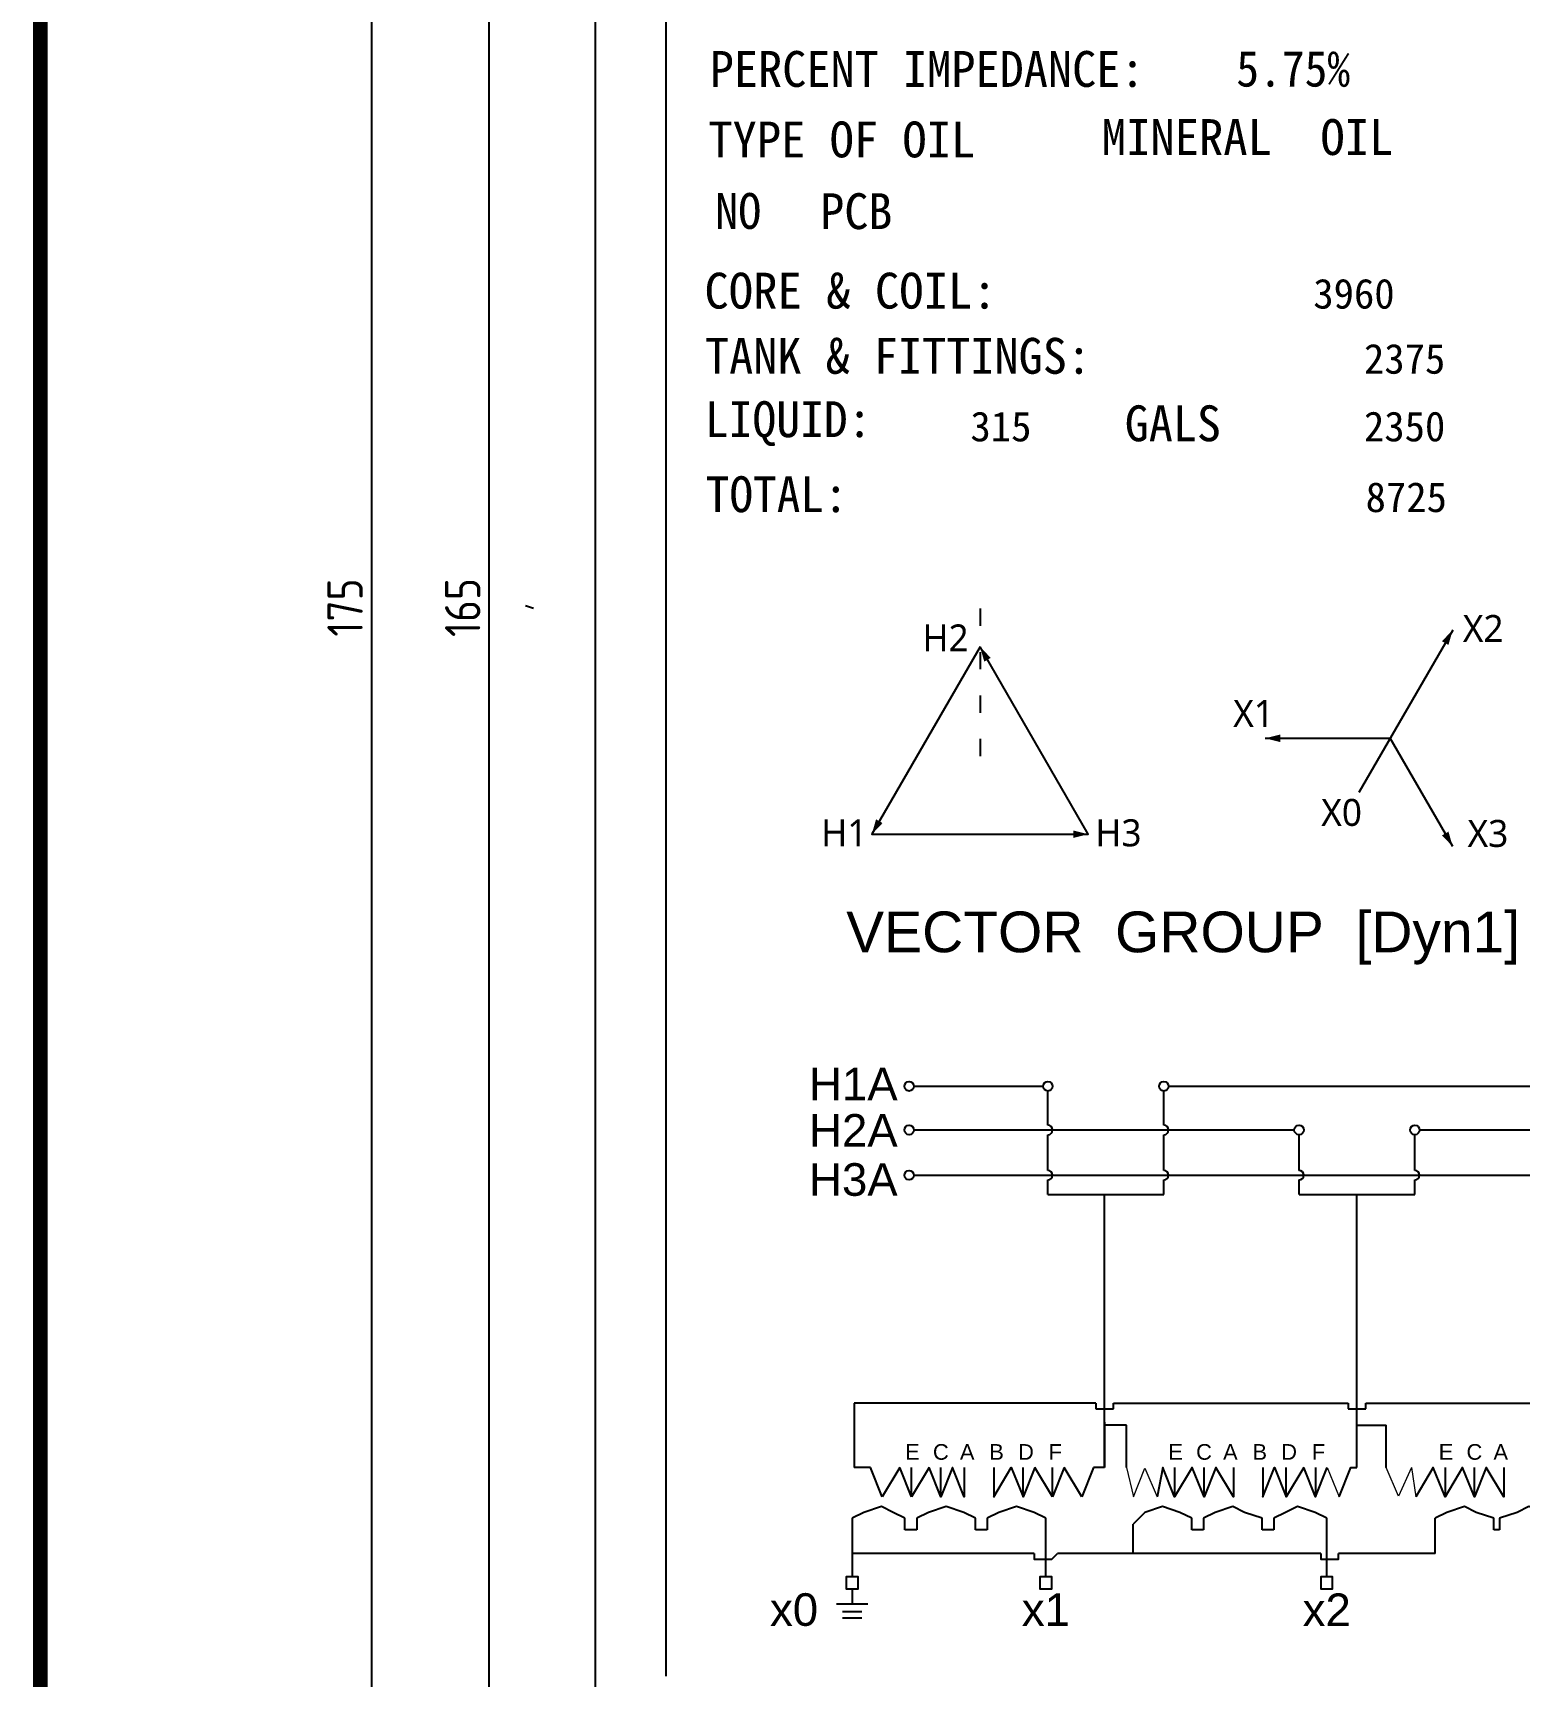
# Model space of a CAD drawing. Header units: millimetres. Extents: x 126854 to 137041, y -144259 to -137812.
# Drawn here: x 136822.8 to 136927.8, y -143049.6 to -142933.5 of the extents above; entities that cross this region are included whole.
import ezdxf
from ezdxf.enums import TextEntityAlignment as Align

# ---------------------------------------------------------------- set-up
doc = ezdxf.new("R2010")
doc.units = ezdxf.units.MM
doc.header["$LTSCALE"] = 13
for name, pattern in [('ACAD_ISO03W100', [1.18, 0.47, -0.71]), ('CENTER', [50.8, 31.75, -6.35, 6.35, -6.35]), ('HIDDEN', [9.525, 6.35, -3.175])]:
    doc.linetypes.add(name, pattern=pattern)
doc.layers.get('0').update_dxf_attribs({"color": 1, "linetype": 'CENTER'})
for name, color, linetype in [('1', 4, 'Continuous'), ('2', 3, 'Continuous'), ('4', 2, 'HIDDEN'), ('PDF_Geometry', 7, 'Continuous')]:
    doc.layers.add(name, color=color, linetype=linetype)
doc.layers.add('2细实线', color=3, linetype='Continuous', lineweight=20)
doc.layers.add('标注、文本', color=3, linetype='Continuous', lineweight=25)
doc.styles.add('Arial_txtstyle_2.50_0_0', font='arial.ttf')
doc.styles.add('Note Text (ANSI)', font='arial.ttf')
doc.styles.add('PDF FangSong', font='simfang.ttf')
doc.styles.get("Standard").update_dxf_attribs({"font": 'gbenor.shx', "bigfont": 'gbcbig.shx'})
doc.styles.add('宋体', font='msyh.ttf', dxfattribs={"width": 0.6})
doc.dimstyles.new('ISO-25', dxfattribs={"dimtxt": 2.5, "dimasz": 2.5, "dimexe": 1.25, "dimexo": 0.625, "dimtad": 1, "dimtxsty": 'Standard', "dimcen": 2.5, "dimadec": 0, "dimazin": 0, "dimtfac": 1, "dimtmove": 0, "dimatfit": 3, "dimfxl": 1, "dimarcsym": 0})

# ---------------------------------------------------------------- blocks, each defined once
blk = doc.blocks.new('*D34')
at = {"layer": '2', "color": 0, "linetype": 'Continuous', "lineweight": -2}
for p, q in [((136864.35, -142891.62), (136853.8, -142891.62)), ((136855.05, -143054.14), (136855.05, -142894.12)), ((136864.35, -143056.64), (136853.8, -143056.64))]:
    blk.add_line(p, q, dxfattribs=at)
at = {"layer": '2', "color": 0, "linetype": 'Continuous', "lineweight": 30}
for points in [[(136854.64, -142894.12), (136855.47, -142894.12), (136855.05, -142891.62)], [(136854.64, -143054.14), (136855.47, -143054.14), (136855.05, -143056.64)]]:
    blk.add_solid(points, dxfattribs=at)
at = {"layer": 'Defpoints', "color": 0, "linetype": 'Continuous', "lineweight": 30}
for p in [(136855.05, -142891.62), (136864.98, -142891.62), (136864.98, -143056.64)]:
    blk.add_point(p, dxfattribs=at)
at = {"layer": '2', "color": 0, "linetype": 'Continuous', "insert": (136853.18, -142974.13), "char_height": 2.5, "attachment_point": 5, "rotation": 90}
blk.add_mtext('165', dxfattribs=at)
blk = doc.blocks.new('*D35')
at = {"layer": '2', "color": 0, "linetype": 'Continuous', "lineweight": -2}
for p, q in [((136861.94, -142886.63), (136845.49, -142886.63)), ((136846.74, -142889.13), (136846.74, -143059.14)), ((136861.94, -143061.64), (136845.49, -143061.64))]:
    blk.add_line(p, q, dxfattribs=at)
at = {"layer": '2', "color": 0, "linetype": 'Continuous', "lineweight": 30}
for points in [[(136846.33, -142889.13), (136847.16, -142889.13), (136846.74, -142886.63)], [(136846.33, -143059.14), (136847.16, -143059.14), (136846.74, -143061.64)]]:
    blk.add_solid(points, dxfattribs=at)
at = {"layer": 'Defpoints', "color": 0, "linetype": 'Continuous', "lineweight": 30}
for p in [(136862.56, -142886.63), (136846.74, -143061.64), (136862.56, -143061.64)]:
    blk.add_point(p, dxfattribs=at)
at = {"layer": '2', "color": 0, "linetype": 'Continuous', "insert": (136844.87, -142974.13), "char_height": 2.5, "attachment_point": 5, "rotation": 90}
blk.add_mtext('175', dxfattribs=at)

msp = doc.modelspace()

# ---------------------------------------------------------------- linework, layer by layer
at = {"color": 7, "linetype": 'ByBlock', "lineweight": 30}
msp.add_line((136880.695, -143044.543), (136880.695, -143044.543), dxfattribs=at)
at = {"layer": '1', "color": 0, "linetype": 'Continuous'}
msp.add_line((136823.339, -143169.206), (136823.339, -142820.186), dxfattribs=at)
at = {"layer": '1', "const_width": 1.05}
msp.add_lwpolyline([(136823.339, -142820.186), (137040.689, -142820.186), (137040.689, -143169.206), (136823.339, -143169.206), (136823.339, -142820.186), (137040.689, -142820.186)], dxfattribs=at)
at = {"layer": '2', "linetype": 'Continuous'}
for p, q in [((136885.052, -143007.953), (136894.193, -143007.953)), ((136903.048, -143007.953), (136944.283, -143007.953)), ((136885.052, -143011.041), (136892.336, -143011.041)), ((136892.336, -143011.041), (136911.933, -143011.041)), ((136920.788, -143011.041), (136944.283, -143011.041)), ((136885.052, -143014.24), (136892.336, -143014.24)), ((136892.336, -143014.24), (136931.839, -143014.24)), ((136897.905, -143030.33), (136897.905, -143030.745)), ((136899.149, -143030.745), (136899.149, -143030.33)), ((136915.738, -143030.33), (136915.738, -143030.745)), ((136916.982, -143030.745), (136916.982, -143030.33)), ((136897.905, -143030.745), (136899.149, -143030.745)), ((136915.738, -143030.745), (136916.982, -143030.745)), ((136900.084, -143034.882), (136900.084, -143031.902)), ((136916.36, -143031.902), (136918.434, -143031.902)), ((136918.434, -143034.882), (136918.434, -143031.902)), ((136881.984, -143034.882), (136880.835, -143034.882)), ((136882.813, -143036.956), (136881.984, -143034.882)), ((136884.057, -143034.882), (136882.813, -143036.956)), ((136884.887, -143036.956), (136884.057, -143034.882)), ((136886.131, -143034.882), (136884.887, -143036.956)), ((136886.96, -143036.956), (136886.131, -143034.882)), ((136895.669, -143034.882), (136894.84, -143036.956)), ((136894.84, -143036.956), (136894.84, -143034.882)), ((136897.743, -143034.882), (136896.914, -143036.956)), ((136898.527, -143034.882), (136897.743, -143034.882))]:
    msp.add_line(p, q, dxfattribs=at)
at = {"layer": '2'}
for p, q in [((136897.905, -143030.33), (136880.835, -143030.33)), ((136899.149, -143030.33), (136915.738, -143030.33)), ((136916.982, -143030.33), (136936.267, -143030.33))]:
    msp.add_line(p, q, dxfattribs=at)
at = {"layer": '2', "linetype": 'ACAD_ISO03W100', "ltscale": 0.2}
msp.add_lwpolyline([(136889.729, -142974.204), (136889.729, -142985.73)], dxfattribs=at)
at = {"layer": '2'}
for points in [[(136923.124, -142975.722), (136916.503, -142987.19)], [(136909.882, -142983.368), (136918.71, -142983.368)], [(136923.124, -142991.013), (136918.71, -142983.368)]]:
    msp.add_lwpolyline(points, dxfattribs=at)
for points in [[(136923.124, -142975.722, 0, 0.53, 0), (136922.594, -142976.64, 0.53, 0.53, 0)], [(136889.729, -142976.901, 0, 0.53, 0), (136890.258, -142977.819, 0.53, 0.53, 0)], [(136909.882, -142983.368, 0, 0.53, 0), (136910.941, -142983.368, 0.53, 0.53, 0)], [(136882.083, -142990.144, 0, 0.53, 0), (136882.613, -142989.226, 0.53, 0.53, 0)], [(136897.374, -142990.144, 0, 0.53, 0), (136896.315, -142990.144, 0.53, 0.53, 0)], [(136923.124, -142991.013, 0, 0.53, 0), (136922.594, -142990.096, 0.53, 0.53, 0)]]:
    msp.add_lwpolyline(points, format="xyseb", dxfattribs=at)
msp.add_lwpolyline([(136889.729, -142976.901), (136882.083, -142990.144), (136897.374, -142990.144)], close=True, dxfattribs=at)
at = {"layer": '2', "linetype": 'Continuous'}
for points in [[(136894.527, -143010.707), (136894.527, -143008.286)], [(136894.527, -143013.907), (136894.527, -143011.375)], [(136912.266, -143013.907), (136912.266, -143011.375)], [(136894.527, -143015.587), (136894.527, -143014.574)], [(136912.266, -143015.587), (136912.266, -143014.574)], [(136898.527, -143034.882), (136898.527, -143015.587)], [(136916.36, -143034.882), (136916.36, -143015.587)], [(136880.835, -143030.33), (136880.835, -143034.882)], [(136898.527, -143034.882), (136898.527, -143031.672), (136898.527, -143034.882)], [(136900.084, -143031.902), (136898.527, -143031.902)], [(136884.887, -143036.956), (136884.887, -143034.882)], [(136888.619, -143034.882), (136888.619, -143036.956), (136887.79, -143034.882), (136886.96, -143036.956), (136886.96, -143034.882)], [(136890.693, -143034.882), (136890.693, -143036.956), (136891.937, -143034.882), (136892.766, -143036.956), (136892.766, -143034.882)], [(136893.596, -143034.882), (136892.766, -143036.956)], [(136894.84, -143036.956), (136893.596, -143034.882)], [(136896.914, -143036.956), (136895.669, -143034.882)], [(136903.479, -143034.882), (136903.479, -143036.956), (136902.65, -143034.882), (136902.244, -143036.956)], [(136907.626, -143034.882), (136907.626, -143036.956), (136906.382, -143034.882), (136905.553, -143036.956), (136904.723, -143034.882), (136903.479, -143036.956)], [(136905.553, -143036.956), (136905.553, -143034.882)], [(136909.7, -143034.882), (136909.7, -143036.956), (136910.529, -143034.882), (136911.359, -143036.956), (136911.359, -143034.882)], [(136912.603, -143034.882), (136911.359, -143036.956)], [(136913.432, -143034.882), (136913.432, -143036.956), (136912.603, -143034.882)], [(136913.432, -143036.956), (136914.262, -143034.882)], [(136915.091, -143036.956), (136915.921, -143034.882), (136916.36, -143034.882)], [(136922.581, -143034.882), (136922.581, -143036.956), (136921.752, -143034.882), (136920.507, -143036.956)], [(136926.728, -143034.882), (136926.728, -143036.956), (136925.484, -143034.882), (136924.655, -143036.956), (136923.825, -143034.882), (136922.581, -143036.956)], [(136924.655, -143036.956), (136924.655, -143034.882)], [(136884.428, -143038.471), (136883.598, -143038.056), (136882.769, -143037.642), (136881.525, -143038.056), (136880.695, -143038.471)], [(136880.695, -143038.471), (136880.695, -143042.618)], [(136884.428, -143039.3), (136884.428, -143038.471)], [(136889.404, -143038.471), (136888.575, -143038.056), (136887.331, -143037.642), (136886.087, -143038.056), (136885.257, -143038.471)], [(136885.257, -143038.471), (136885.257, -143039.3)], [(136889.404, -143039.3), (136889.404, -143038.471)], [(136894.381, -143038.471), (136893.552, -143038.056), (136892.307, -143037.642), (136891.063, -143038.056), (136890.234, -143038.471)], [(136890.234, -143038.471), (136890.234, -143039.3)], [(136894.381, -143042.618), (136894.381, -143038.471)], [(136904.687, -143038.471), (136903.857, -143038.056), (136902.613, -143037.642), (136901.369, -143038.056), (136900.539, -143038.886)], [(136904.687, -143039.3), (136904.687, -143038.471)], [(136909.663, -143038.471), (136908.419, -143038.056), (136907.59, -143037.642), (136906.345, -143038.056), (136905.516, -143038.471)], [(136905.516, -143038.471), (136905.516, -143039.3)], [(136909.663, -143039.3), (136909.663, -143038.471)], [(136914.225, -143038.471), (136913.396, -143038.056), (136912.152, -143037.642), (136911.322, -143038.056), (136910.493, -143038.471)], [(136910.493, -143038.471), (136910.493, -143039.3)], [(136914.225, -143042.618), (136914.225, -143038.471)], [(136914.225, -143038.471), (136914.225, -143038.471)], [(136926.021, -143038.471), (136924.777, -143038.056), (136923.948, -143037.642), (136922.703, -143038.056), (136921.874, -143038.471)], [(136921.874, -143040.959), (136921.874, -143038.471)], [(136926.021, -143039.3), (136926.021, -143038.471)], [(136930.583, -143038.471), (136929.754, -143038.056), (136928.509, -143037.642), (136927.68, -143038.056), (136926.436, -143038.471)], [(136926.436, -143038.471), (136926.436, -143039.3)], [(136885.257, -143039.3), (136884.428, -143039.3)], [(136890.234, -143039.3), (136889.404, -143039.3)], [(136900.539, -143040.959), (136900.539, -143038.886)], [(136905.516, -143039.3), (136904.687, -143039.3)], [(136910.493, -143039.3), (136909.663, -143039.3)], [(136926.436, -143039.3), (136926.021, -143039.3)], [(136893.552, -143040.959), (136880.695, -143040.959)], [(136893.552, -143040.959), (136893.552, -143041.374), (136894.381, -143041.374), (136894.796, -143041.374), (136895.21, -143040.959)], [(136913.81, -143040.959), (136895.21, -143040.959)], [(136913.81, -143040.959), (136913.81, -143041.374), (136914.225, -143041.374), (136915.055, -143041.374), (136915.055, -143040.959)], [(136921.874, -143040.959), (136915.055, -143040.959)], [(136881.11, -143043.033), (136881.11, -143042.618), (136880.695, -143042.618), (136880.281, -143042.618), (136880.281, -143043.033), (136880.281, -143043.448), (136880.695, -143043.448), (136881.11, -143043.448), (136881.11, -143043.033)], [(136894.796, -143043.033), (136894.796, -143042.618), (136894.381, -143042.618), (136893.966, -143042.618), (136893.966, -143043.033), (136893.966, -143043.448), (136894.381, -143043.448), (136894.796, -143043.448), (136894.796, -143043.033)], [(136914.64, -143043.033), (136914.64, -143042.618), (136914.225, -143042.618), (136913.81, -143042.618), (136913.81, -143043.033), (136913.81, -143043.448), (136914.225, -143043.448), (136914.64, -143043.448), (136914.64, -143043.033)]]:
    msp.add_lwpolyline(points, dxfattribs=at)
at = {"layer": '2细实线', "linetype": 'ByBlock'}
for p, q in [((136900.084, -143034.882), (136900.573, -143036.956)), ((136900.573, -143036.956), (136901.368, -143034.939)), ((136901.368, -143034.939), (136902.244, -143036.956)), ((136914.262, -143034.882), (136915.091, -143036.956)), ((136919.299, -143036.92), (136918.434, -143034.882)), ((136920.208, -143034.882), (136919.299, -143036.92)), ((136920.208, -143034.882), (136920.507, -143036.956))]:
    msp.add_line(p, q, dxfattribs=at)
at = {"layer": 'PDF_Geometry', "lineweight": 25}
for points in [[(136862.564, -142886.626), (137012.585, -142886.626), (137012.585, -143061.641), (136862.564, -143061.641), (136862.564, -142886.626)], [(136867.562, -143049.621), (136867.562, -142898.589)], [(136858.183, -142974.189), (136857.621, -142974.021)]]:
    msp.add_lwpolyline(points, dxfattribs=at)
at = {"layer": '标注、文本'}
for p, q in [((136902.715, -143010.707), (136902.715, -143008.286)), ((136902.715, -143013.907), (136902.715, -143011.375)), ((136920.454, -143013.907), (136920.454, -143011.375)), ((136902.715, -143015.587), (136902.715, -143014.574)), ((136920.454, -143015.587), (136920.454, -143014.574)), ((136894.527, -143015.587), (136902.715, -143015.587)), ((136912.266, -143015.587), (136920.454, -143015.587)), ((136880.695, -143043.448), (136880.695, -143044.543)), ((136881.805, -143044.543), (136879.586, -143044.543)), ((136880.013, -143045.051), (136881.37, -143045.051)), ((136880.013, -143045.502), (136881.37, -143045.502))]:
    msp.add_line(p, q, dxfattribs=at)
for centre in [(136884.718, -143007.953), (136894.527, -143007.953), (136902.715, -143007.953), (136884.718, -143011.041), (136912.266, -143011.041), (136920.454, -143011.041), (136884.718, -143014.24)]:
    msp.add_circle(centre, 0.334, dxfattribs=at)
for centre in [(136894.527, -143011.041), (136902.715, -143011.041), (136894.527, -143014.24), (136902.715, -143014.24), (136912.266, -143014.24), (136920.454, -143014.24)]:
    msp.add_arc(centre, 0.334, 270, 90, dxfattribs=at)

# ---------------------------------------------------------------- texts
at = {"layer": '2', "style": '宋体'}
for s, p in [('X2', (136923.84, -142976.563)), ('H2', (136885.664, -142977.231)), ('X1', (136907.616, -142982.562)), ('X0', (136913.837, -142989.558)), ('H1', (136878.512, -142990.998)), ('H3', (136897.878, -142990.998)), ('X3', (136924.175, -142991.042))]:
    msp.add_text(s, height=1.9069, dxfattribs=at).set_placement(p)
at = {"layer": '2', "style": 'Note Text (ANSI)'}
for s, p in [('H1A', (136883.913, -143008.945)), ('H2A', (136883.913, -143012.221)), ('H3A', (136883.913, -143015.691))]:
    msp.add_text(s, height=2.304, dxfattribs=at).set_placement(p, align=Align.RIGHT)
for s, height, p in [('E', 1.106, (136884.955, -143033.776)), ('C', 1.106, (136886.96, -143033.786)), ('A', 1.106, (136888.823, -143033.786)), ('B', 1.106, (136890.899, -143033.786)), ('D', 1.106, (136892.973, -143033.786)), ('F', 1.106, (136895.047, -143033.786)), ('E', 1.106, (136903.547, -143033.776)), ('C', 1.106, (136905.553, -143033.786)), ('A', 1.106, (136907.415, -143033.786)), ('B', 1.106, (136909.492, -143033.786)), ('D', 1.106, (136911.565, -143033.786)), ('F', 1.106, (136913.639, -143033.786)), ('E', 1.106, (136922.649, -143033.776)), ('C', 1.106, (136924.655, -143033.786)), ('A', 1.106, (136926.517, -143033.786)), ('x0', 2.304, (136876.592, -143044.922)), ('x1', 2.304, (136894.381, -143044.922)), ('x2', 2.304, (136914.225, -143044.922))]:
    msp.add_text(s, height=height, dxfattribs=at).set_placement(p, align=Align.MIDDLE)
at = {"layer": '2', "linetype": 'Continuous', "char_height": 2.53409, "attachment_point": 7, "style": 'PDF FangSong'}
for s, insert in [('\\W0.990022;PERCENT IMPEDANCE:', (136870.633, -142937.386)), ('{\\W0.9335;5.75%}', (136907.833, -142937.371)), ('\\W0.994479;TYPE OF OIL', (136870.531, -142942.367)), ('{\\W0.9956;MINERAL  OIL }', (136898.334, -142942.2)), ('\\W0.943330;NO', (136871.023, -142947.421)), ('\\W0.986198;PCB', (136878.438, -142947.435)), ('{\\W0.9982;CORE & COIL:             \\fSimSun|b0|i0|c134|p2;\\H0.8333x;\\W1;3960}', (136870.256, -142953.054)), ('\\W0.988717;TANK & FITTINGS:', (136870.299, -142957.658)), ('{\\fSimSun|b0|i0|c134|p2;\\H0.8333x;2375}', (136916.854, -142957.644)), ('{\\W0.976;LIQUID:}', (136870.285, -142962.727)), ('{\\fSimSun|b0|i0|c134|p2;\\H0.8333x;315}', (136889.052, -142962.423)), ('{\\W0.9851;GALS}', (136899.956, -142962.423)), ('{\\fSimSun|b0|i0|c134|p2;\\H0.8333x;2350}', (136916.854, -142962.423)), ('\\W0.968789;TOTAL:', (136870.357, -142967.433)), ('{\\fSimSun|b0|i0|c134|p2;\\H0.8333x;8725}', (136916.97, -142967.418))]:
    msp.add_mtext(s, dxfattribs=dict(at, insert=insert))
at = {"layer": '4', "color": 3, "lineweight": -3, "style": 'Arial_txtstyle_2.50_0_0'}
msp.add_text('VECTOR  GROUP  [Dyn1]', height=2.88, dxfattribs=at).set_placement((136880.271, -142998.485))

# ---------------------------------------------------------------- dimensions: what is measured, and where the dimension line sits
at = {"layer": '2', "linetype": 'Continuous'}
for base, p1, p2, picture, middle in [((136846.742, -143061.641), (136862.564, -142886.626), (136862.564, -143061.641), '*D35', (136844.867, -142974.133)), ((136855.054, -142891.624), (136864.979, -143056.642), (136864.979, -142891.624), '*D34', (136853.179, -142974.133))]:
    dim = msp.add_linear_dim(base=base, p1=p1, p2=p2, angle=90, dimstyle='ISO-25', override={"dimdec": 0}, dxfattribs=at)
    dim.commit()
    dim.dimension.update_dxf_attribs({"geometry": picture, "text_midpoint": middle})

doc.saveas('drawing.dxf')
